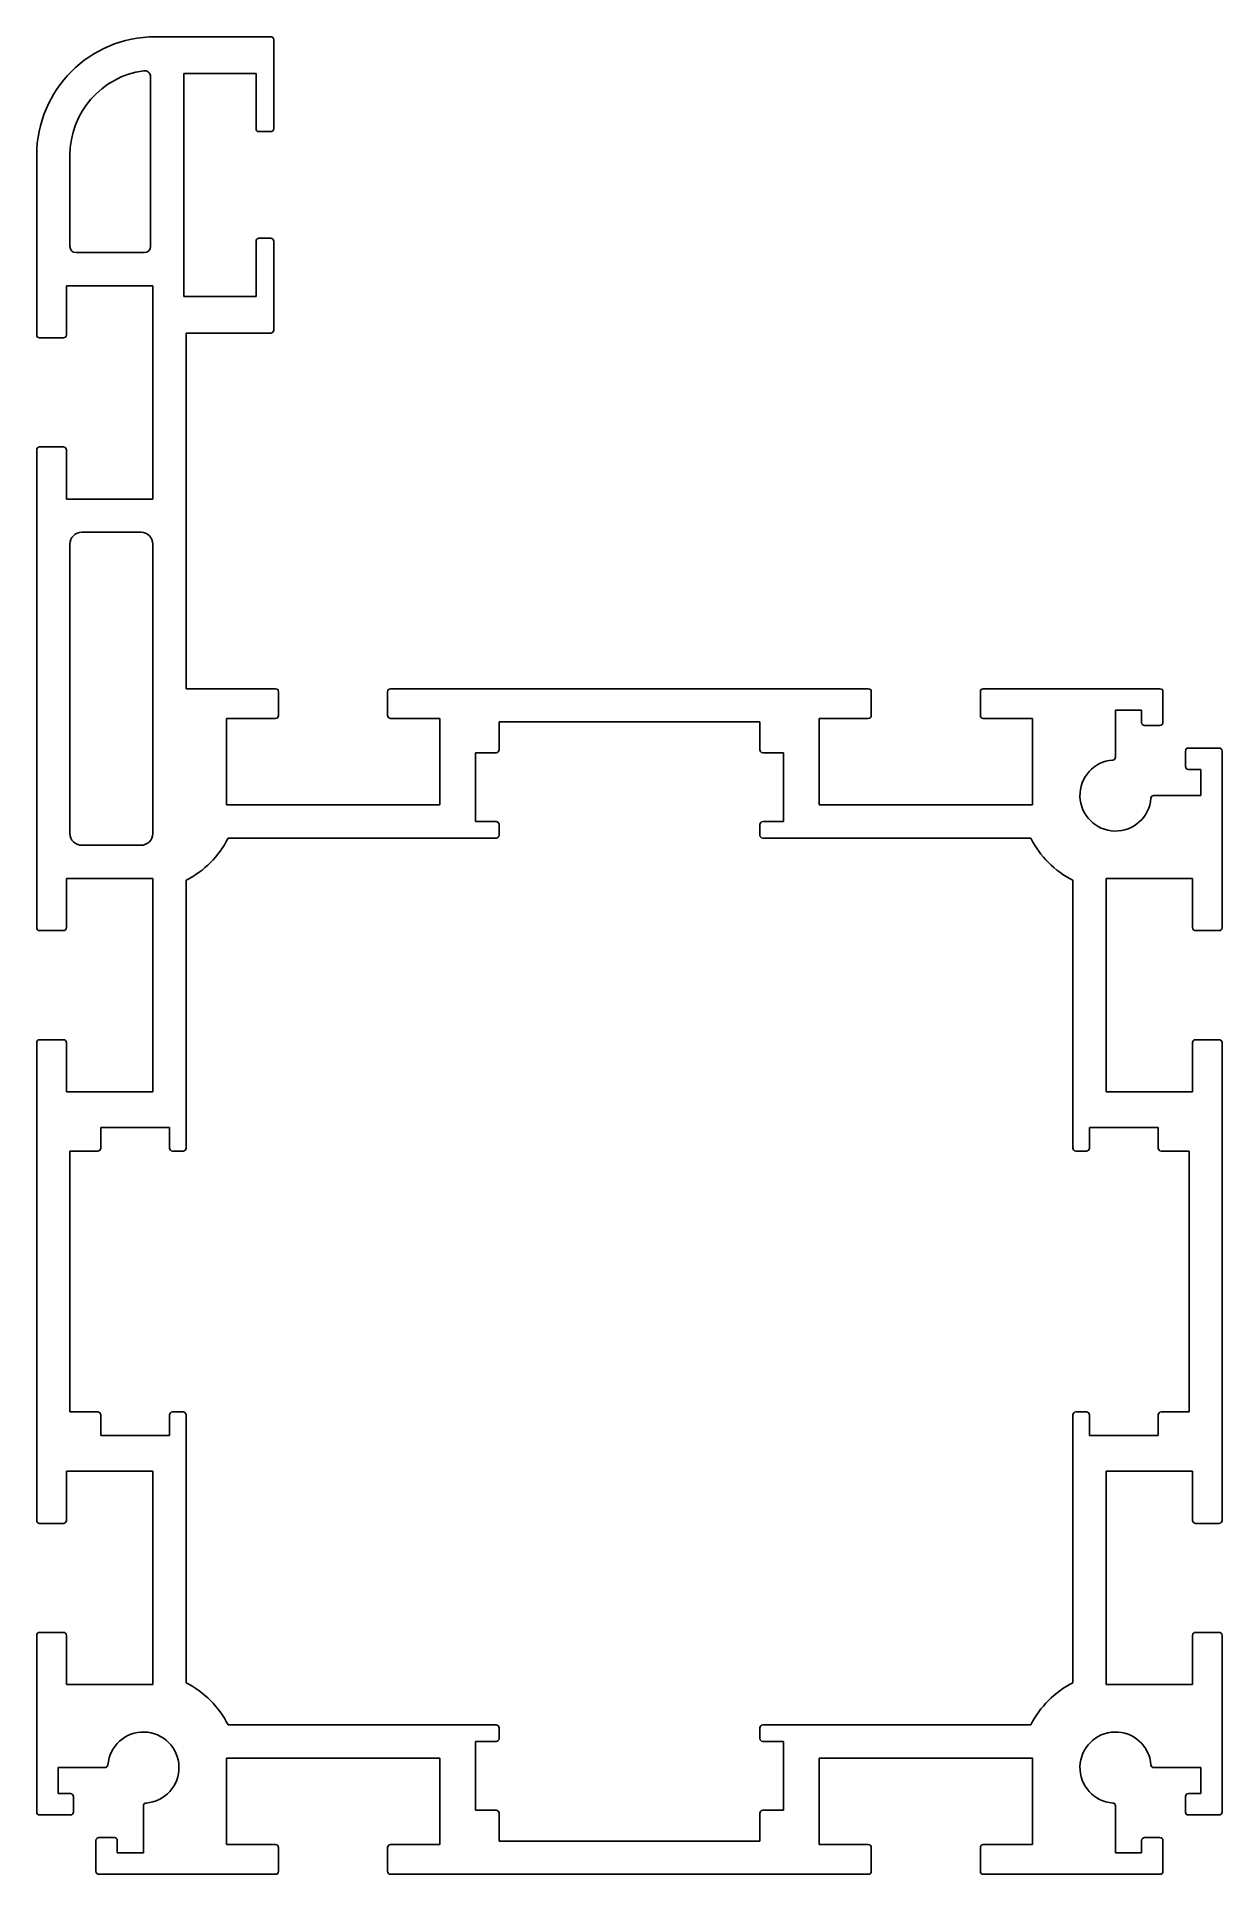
# Model space of a CAD drawing. Extents: x 7 to 107, y 6 to 161.
import ezdxf

# ---------------------------------------------------------------- set-up
doc = ezdxf.new("R2010")
doc.units = 0
doc.layers.get('0').update_dxf_attribs({"linetype": 'CONTINUOUS'})

msp = doc.modelspace()

# ---------------------------------------------------------------- linework, layer by layer
for p, q in [((26.97, 161.2), (17.22, 161.2)), ((27.22, 153.45), (27.22, 160.95)), ((19.62, 139.3), (19.62, 158.1)), ((19.62, 158.1), (25.72, 158.1)), ((25.72, 158.1), (25.72, 153.45)), ((16.82, 157.84), (16.82, 143.5)), ((25.97, 153.2), (26.97, 153.2)), ((7.22, 151.2), (7.22, 136.05)), ((10.02, 143.5), (10.02, 151.2)), ((26.97, 144.2), (25.97, 144.2)), ((16.32, 143), (10.52, 143)), ((25.72, 143.95), (25.72, 139.3)), ((27.22, 136.45), (27.22, 143.95)), ((9.72, 136.05), (9.72, 140.2)), ((9.72, 140.2), (17.02, 140.2)), ((17.02, 140.2), (17.02, 122.2)), ((25.72, 139.3), (19.62, 139.3)), ((7.47, 135.8), (9.47, 135.8)), ((19.82, 106.2), (19.82, 136.2)), ((19.82, 136.2), (26.97, 136.2)), ((7.22, 126.35), (7.22, 86.05)), ((9.47, 126.6), (7.47, 126.6)), ((9.72, 122.2), (9.72, 126.35)), ((17.02, 122.2), (9.72, 122.2)), ((11.02, 119.4), (16.02, 119.4)), ((10.02, 94), (10.02, 118.4)), ((17.02, 118.4), (17.02, 94)), ((27.37, 106.2), (19.82, 106.2)), ((27.62, 103.95), (27.62, 105.95)), ((36.82, 105.95), (36.82, 103.95)), ((77.37, 106.2), (37.07, 106.2)), ((77.62, 103.95), (77.62, 105.95)), ((86.82, 105.95), (86.82, 103.95)), ((101.97, 106.2), (87.07, 106.2)), ((102.22, 103.35), (102.22, 105.95)), ((98.22, 100.44), (98.22, 104.4)), ((98.22, 104.4), (100.42, 104.4)), ((100.42, 104.4), (100.42, 103.35)), ((23.22, 96.4), (23.22, 103.7)), ((23.22, 103.7), (27.37, 103.7)), ((37.07, 103.7), (41.22, 103.7)), ((41.22, 103.7), (41.22, 96.4)), ((46.22, 101.05), (46.22, 103.4)), ((46.22, 103.4), (68.22, 103.4)), ((68.22, 103.4), (68.22, 101.05)), ((73.22, 96.4), (73.22, 103.7)), ((73.22, 103.7), (77.37, 103.7)), ((87.07, 103.7), (91.22, 103.7)), ((91.22, 103.7), (91.22, 96.4)), ((100.67, 103.1), (101.97, 103.1)), ((44.22, 95), (44.22, 100.8)), ((44.22, 100.8), (45.97, 100.8)), ((68.47, 100.8), (70.22, 100.8)), ((70.22, 100.8), (70.22, 95)), ((104.12, 100.95), (104.12, 99.65)), ((106.97, 101.2), (104.37, 101.2)), ((107.22, 86.05), (107.22, 100.95)), ((104.37, 99.4), (105.42, 99.4)), ((105.42, 99.4), (105.42, 97.2)), ((41.22, 96.4), (23.22, 96.4)), ((91.22, 96.4), (73.22, 96.4)), ((105.42, 97.2), (101.46, 97.2)), ((45.97, 95), (44.22, 95)), ((46.22, 93.85), (46.22, 94.75)), ((68.22, 94.75), (68.22, 93.85)), ((70.22, 95), (68.47, 95)), ((16.02, 93), (11.02, 93)), ((23.37, 93.6), (45.97, 93.6)), ((68.47, 93.6), (91.08, 93.6)), ((9.72, 86.05), (9.72, 90.2)), ((9.72, 90.2), (17.02, 90.2)), ((17.02, 90.2), (17.02, 72.2)), ((19.82, 67.45), (19.82, 90.06)), ((94.62, 90.06), (94.62, 67.45)), ((97.42, 72.2), (97.42, 90.2)), ((97.42, 90.2), (104.72, 90.2)), ((104.72, 90.2), (104.72, 86.05)), ((7.47, 85.8), (9.47, 85.8)), ((104.97, 85.8), (106.97, 85.8)), ((7.22, 76.35), (7.22, 36.05)), ((9.47, 76.6), (7.47, 76.6)), ((9.72, 72.2), (9.72, 76.35)), ((104.72, 76.35), (104.72, 72.2)), ((106.97, 76.6), (104.97, 76.6)), ((107.22, 36.05), (107.22, 76.35)), ((17.02, 72.2), (9.72, 72.2)), ((104.72, 72.2), (97.42, 72.2)), ((12.62, 67.45), (12.62, 69.2)), ((12.62, 69.2), (18.42, 69.2)), ((18.42, 69.2), (18.42, 67.45)), ((96.02, 67.45), (96.02, 69.2)), ((96.02, 69.2), (101.82, 69.2)), ((101.82, 69.2), (101.82, 67.45)), ((10.02, 45.2), (10.02, 67.2)), ((10.02, 67.2), (12.37, 67.2)), ((18.67, 67.2), (19.57, 67.2)), ((94.87, 67.2), (95.77, 67.2)), ((102.07, 67.2), (104.42, 67.2)), ((104.42, 67.2), (104.42, 45.2)), ((12.37, 45.2), (10.02, 45.2)), ((12.62, 43.2), (12.62, 44.95)), ((18.42, 44.95), (18.42, 43.2)), ((19.57, 45.2), (18.67, 45.2)), ((19.82, 22.34), (19.82, 44.95)), ((94.62, 44.95), (94.62, 22.34)), ((95.77, 45.2), (94.87, 45.2)), ((96.02, 43.2), (96.02, 44.95)), ((101.82, 44.95), (101.82, 43.2)), ((104.42, 45.2), (102.07, 45.2)), ((18.42, 43.2), (12.62, 43.2)), ((101.82, 43.2), (96.02, 43.2)), ((9.72, 36.05), (9.72, 40.2)), ((9.72, 40.2), (17.02, 40.2)), ((17.02, 40.2), (17.02, 22.2)), ((97.42, 22.2), (97.42, 40.2)), ((97.42, 40.2), (104.72, 40.2)), ((104.72, 40.2), (104.72, 36.05)), ((7.47, 35.8), (9.47, 35.8)), ((104.97, 35.8), (106.97, 35.8)), ((7.22, 26.35), (7.22, 11.45)), ((9.47, 26.6), (7.47, 26.6)), ((9.72, 22.2), (9.72, 26.35)), ((104.72, 26.35), (104.72, 22.2)), ((106.97, 26.6), (104.97, 26.6)), ((107.22, 11.45), (107.22, 26.35)), ((17.02, 22.2), (9.72, 22.2)), ((104.72, 22.2), (97.42, 22.2)), ((45.97, 18.8), (23.37, 18.8)), ((91.08, 18.8), (68.47, 18.8)), ((44.22, 11.6), (44.22, 17.4)), ((44.22, 17.4), (45.97, 17.4)), ((46.22, 17.65), (46.22, 18.55)), ((68.22, 18.55), (68.22, 17.65)), ((68.47, 17.4), (70.22, 17.4)), ((70.22, 17.4), (70.22, 11.6)), ((23.22, 8.7), (23.22, 16)), ((23.22, 16), (41.22, 16)), ((41.22, 16), (41.22, 8.7)), ((73.22, 8.7), (73.22, 16)), ((73.22, 16), (91.22, 16)), ((91.22, 16), (91.22, 8.7)), ((9.02, 13), (9.02, 15.2)), ((9.02, 15.2), (12.98, 15.2)), ((101.46, 15.2), (105.42, 15.2)), ((105.42, 15.2), (105.42, 13)), ((10.07, 13), (9.02, 13)), ((10.32, 11.45), (10.32, 12.75)), ((104.12, 12.75), (104.12, 11.45)), ((105.42, 13), (104.37, 13)), ((7.47, 11.2), (10.07, 11.2)), ((16.22, 11.96), (16.22, 8)), ((45.97, 11.6), (44.22, 11.6)), ((46.22, 9), (46.22, 11.35)), ((68.22, 11.35), (68.22, 9)), ((70.22, 11.6), (68.47, 11.6)), ((98.22, 8), (98.22, 11.96)), ((104.37, 11.2), (106.97, 11.2)), ((13.77, 9.3), (12.47, 9.3)), ((101.97, 9.3), (100.67, 9.3)), ((12.22, 9.05), (12.22, 6.45)), ((14.02, 8), (14.02, 9.05)), ((16.22, 8), (14.02, 8)), ((27.37, 8.7), (23.22, 8.7)), ((27.62, 6.45), (27.62, 8.45)), ((36.82, 8.45), (36.82, 6.45)), ((41.22, 8.7), (37.07, 8.7)), ((68.22, 9), (46.22, 9)), ((77.37, 8.7), (73.22, 8.7)), ((77.62, 6.45), (77.62, 8.45)), ((86.82, 8.45), (86.82, 6.45)), ((91.22, 8.7), (87.07, 8.7)), ((100.42, 8), (98.22, 8)), ((100.42, 9.05), (100.42, 8)), ((102.22, 6.45), (102.22, 9.05)), ((12.47, 6.2), (27.37, 6.2)), ((37.07, 6.2), (77.37, 6.2)), ((87.07, 6.2), (101.97, 6.2))]:
    msp.add_line(p, q)
for centre, radius, start, end in [((17.22, 151.2), 10, 90, 180), ((26.97, 160.95), 0.25, 0, 90), ((17.22, 151.2), 7.2, 97.7198, 180), ((16.32, 157.84), 0.5, 0, 97.7198), ((25.97, 153.45), 0.25, 180, 270), ((26.97, 153.45), 0.25, 270, 0), ((25.97, 143.95), 0.25, 90, 180), ((26.97, 143.95), 0.25, 0, 90), ((10.52, 143.5), 0.5, 180, 270), ((16.32, 143.5), 0.5, 270, 0), ((26.97, 136.45), 0.25, 270, 0), ((7.47, 136.05), 0.25, 180, 270), ((9.47, 136.05), 0.25, 270, 0), ((7.47, 126.35), 0.25, 90, 180), ((9.47, 126.35), 0.25, 0, 90), ((11.02, 118.4), 1, 90, 180), ((16.02, 118.4), 1, 360, 90), ((27.37, 105.95), 0.25, 0, 90), ((37.07, 105.95), 0.25, 90, 180), ((77.37, 105.95), 0.25, 0, 90), ((87.07, 105.95), 0.25, 90, 180), ((101.97, 105.95), 0.25, 0, 90), ((27.37, 103.95), 0.25, 270, 0), ((37.07, 103.95), 0.25, 180, 270), ((77.37, 103.95), 0.25, 270, 0), ((87.07, 103.95), 0.25, 180, 270), ((100.67, 103.35), 0.25, 180, 270), ((101.97, 103.35), 0.25, 270, 0), ((45.97, 101.05), 0.25, 270, 0), ((68.47, 101.05), 0.25, 180, 270), ((104.37, 100.95), 0.25, 90, 180), ((106.97, 100.95), 0.25, 0, 90), ((98.22, 97.2), 3, 94.4117, 355.5883), ((97.97, 100.44), 0.25, 274.4117, 0), ((104.37, 99.65), 0.25, 180, 270), ((101.46, 96.95), 0.25, 90, 175.5883), ((45.97, 94.75), 0.25, 0, 90), ((68.47, 94.75), 0.25, 90, 180), ((11.02, 94), 1, 180, 270), ((16.02, 94), 1, 270, 0), ((16.22, 97.2), 8, 296.7437, 333.2563), ((45.97, 93.85), 0.25, 270, 0), ((68.47, 93.85), 0.25, 180, 270), ((98.22, 97.2), 8, 206.7437, 243.2563), ((7.47, 86.05), 0.25, 180, 270), ((9.47, 86.05), 0.25, 270, 0), ((104.97, 86.05), 0.25, 180, 270), ((106.97, 86.05), 0.25, 270, 0), ((7.47, 76.35), 0.25, 90, 180), ((9.47, 76.35), 0.25, 0, 90), ((104.97, 76.35), 0.25, 90, 180), ((106.97, 76.35), 0.25, 0, 90), ((12.37, 67.45), 0.25, 270, 0), ((18.67, 67.45), 0.25, 180, 270), ((19.57, 67.45), 0.25, 270, 0), ((94.87, 67.45), 0.25, 180, 270), ((95.77, 67.45), 0.25, 270, 0), ((102.07, 67.45), 0.25, 180, 270), ((12.37, 44.95), 0.25, 0, 90), ((18.67, 44.95), 0.25, 90, 180), ((19.57, 44.95), 0.25, 0, 90), ((94.87, 44.95), 0.25, 90, 180), ((95.77, 44.95), 0.25, 0, 90), ((102.07, 44.95), 0.25, 90, 180), ((7.47, 36.05), 0.25, 180, 270), ((9.47, 36.05), 0.25, 270, 0), ((104.97, 36.05), 0.25, 180, 270), ((106.97, 36.05), 0.25, 270, 0), ((7.47, 26.35), 0.25, 90, 180), ((9.47, 26.35), 0.25, 0, 90), ((104.97, 26.35), 0.25, 90, 180), ((106.97, 26.35), 0.25, 0, 90), ((16.22, 15.2), 8, 26.7437, 63.2563), ((98.22, 15.2), 8, 116.7437, 153.2563), ((45.97, 18.55), 0.25, 0, 90), ((68.47, 18.55), 0.25, 90, 180), ((16.22, 15.2), 3, 274.4117, 175.5883), ((45.97, 17.65), 0.25, 270, 0), ((68.47, 17.65), 0.25, 180, 270), ((98.22, 15.2), 3, 4.4117, 265.5883), ((12.98, 15.45), 0.25, 270, 355.5883), ((101.46, 15.45), 0.25, 184.4117, 270), ((10.07, 12.75), 0.25, 0, 90), ((104.37, 12.75), 0.25, 90, 180), ((7.47, 11.45), 0.25, 180, 270), ((10.07, 11.45), 0.25, 270, 0), ((16.47, 11.96), 0.25, 94.4117, 180), ((45.97, 11.35), 0.25, 0, 90), ((68.47, 11.35), 0.25, 90, 180), ((97.97, 11.96), 0.25, 0, 85.5883), ((104.37, 11.45), 0.25, 180, 270), ((106.97, 11.45), 0.25, 270, 0), ((12.47, 9.05), 0.25, 90, 180), ((13.77, 9.05), 0.25, 0, 90), ((100.67, 9.05), 0.25, 90, 180), ((101.97, 9.05), 0.25, 0, 90), ((27.37, 8.45), 0.25, 0, 90), ((37.07, 8.45), 0.25, 90, 180), ((77.37, 8.45), 0.25, 0, 90), ((87.07, 8.45), 0.25, 90, 180), ((12.47, 6.45), 0.25, 180, 270), ((27.37, 6.45), 0.25, 270, 0), ((37.07, 6.45), 0.25, 180, 270), ((77.37, 6.45), 0.25, 270, 0), ((87.07, 6.45), 0.25, 180, 270), ((101.97, 6.45), 0.25, 270, 0)]:
    msp.add_arc(centre, radius, start, end)

doc.saveas('drawing.dxf')
